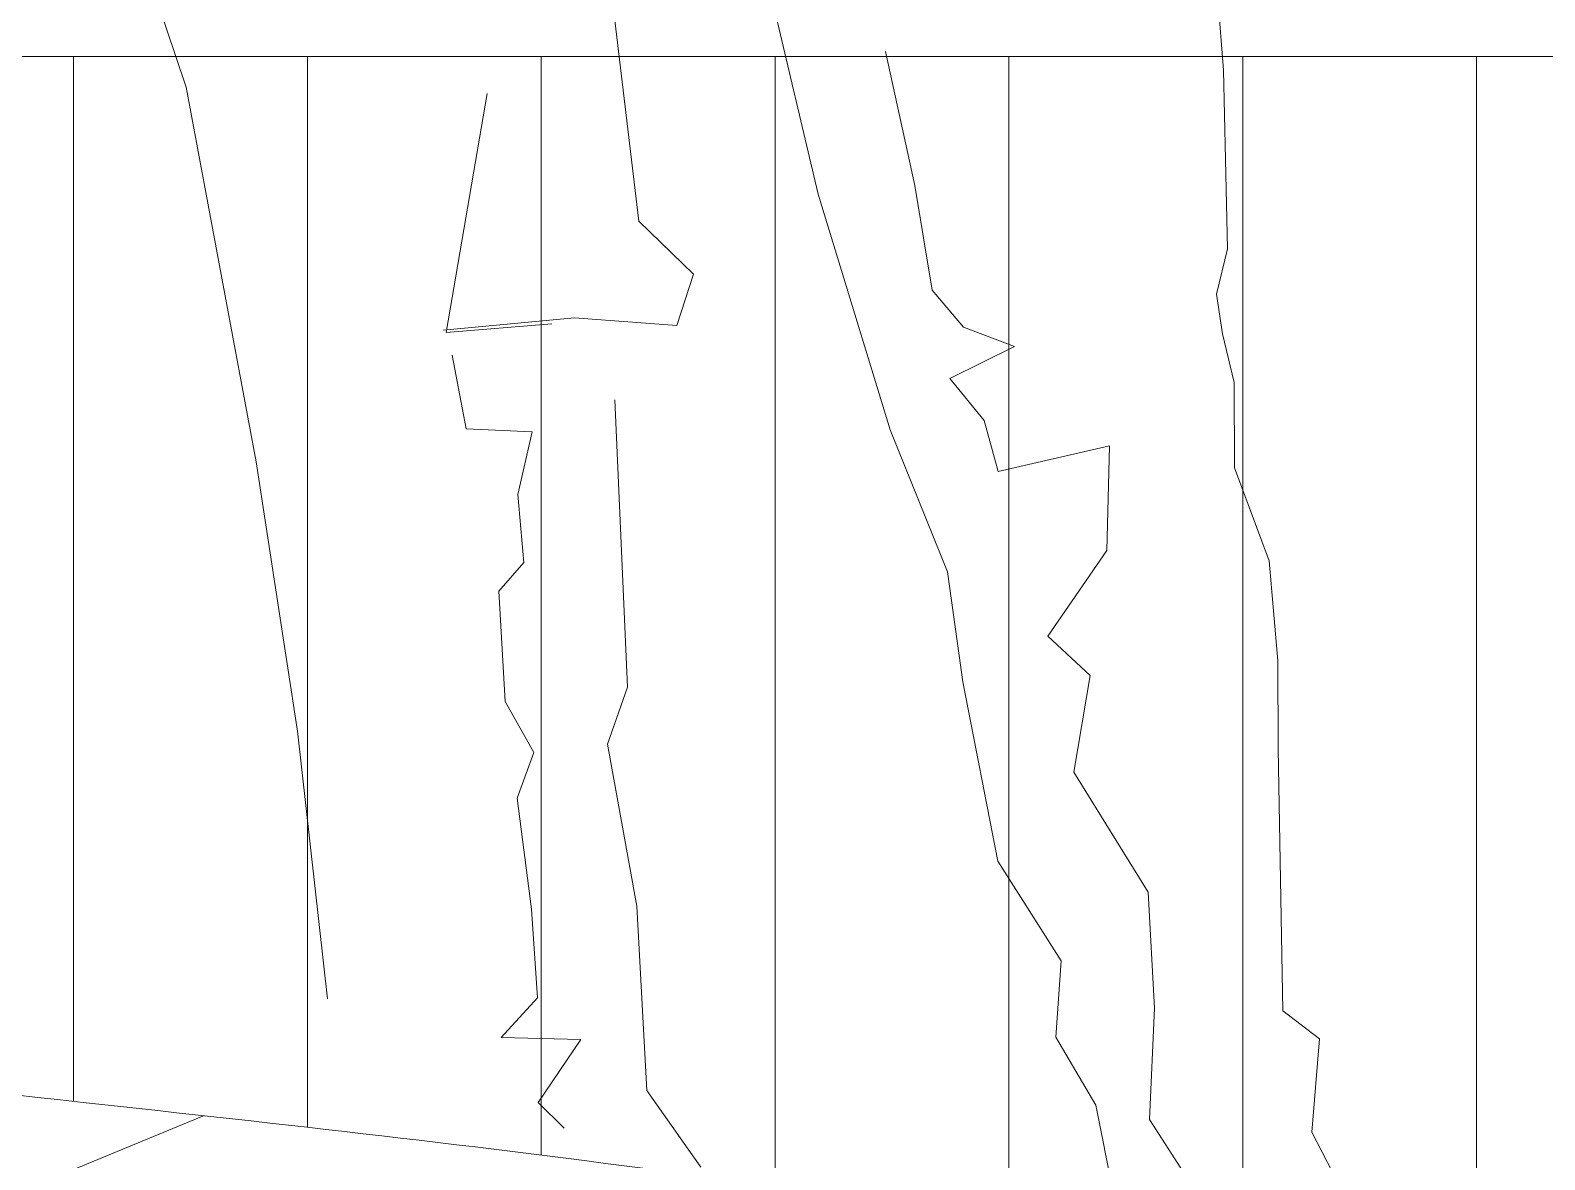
# Model space of a CAD drawing. Header units: metres. Extents: x 0 to 4415, y 1197 to 2590.
# Drawn here: x 1863.9859 to 1864.3777, y 1202.9027 to 1203.1949 of the extents above; entities that cross this region are included whole.
import ezdxf

# ---------------------------------------------------------------- set-up
doc = ezdxf.new("R2010")
doc.units = ezdxf.units.M
for name, color, linetype, lineweight in [('AMENAGEMENT', 7, 'Continuous', 5), ('gris', 251, 'Continuous', 9), ('vue', 7, 'Continuous', 5)]:
    doc.layers.add(name, color=color, linetype=linetype, lineweight=lineweight)

# ---------------------------------------------------------------- blocks, each defined once
blk = doc.blocks.new('08')
for p, q in [((133.22, 354.63), (149.66, 403.9)), ((25.94, 402.27), (16.04, 319.98)), ((-30.34, 326.96), (-14.43, 394.5)), ((-132.93, 388.43), (-135.19, 359.04)), ((-47.78, 363.81), (-55.33, 329.19)), ((-135.19, 359.04), (-136.28, 312.83)), ((55.29, 352.96), (65.87, 291.15)), ((115.05, 257.69), (133.22, 354.63)), ((-55.33, 329.19), (-59.88, 302.12)), ((-48.95, 265.94), (-30.34, 326.96)), ((16.04, 319.98), (1.89, 306.2)), ((-136.28, 312.83), (-133.4, 301.05)), ((1.89, 306.2), (6.23, 292.94)), ((-59.88, 302.12), (-67.92, 292.51)), ((-133.4, 301.05), (-134.93, 290.77)), ((6.23, 292.94), (32.7, 294.9)), ((32.7, 294.9), (66.71, 291.77)), ((-134.93, 290.77), (-137.94, 278.19)), ((-67.92, 292.51), (-81.18, 287.54)), ((65.87, 291.15), (38.58, 293.4)), ((-81.18, 287.54), (-64.42, 279.25)), ((64.37, 285.27), (60.69, 266.18)), ((-64.42, 279.25), (-73.3, 268.38)), ((-137.94, 278.19), (-138.06, 256.13)), ((22.3, 273.74), (18.95, 199.4)), ((-73.3, 268.38), (-76.94, 255.17)), ((-63.85, 229.26), (-48.95, 265.94)), ((60.69, 266.18), (43.68, 265.43)), ((43.68, 265.43), (47.37, 249.24)), ((-105.68, 261.84), (-104.99, 234.74)), ((-76.94, 255.17), (-105.68, 261.84)), ((-138.06, 256.13), (-147.01, 232.03)), ((104.38, 188.02), (115.05, 257.69)), ((47.37, 249.24), (45.8, 231.6)), ((-147.01, 232.03), (-149.25, 206.2)), ((-104.99, 234.74), (-89.78, 212.6)), ((45.8, 231.6), (52.27, 224.22)), ((-67.79, 200.72), (-63.85, 229.26)), ((52.27, 224.22), (50.65, 195.66)), ((-89.78, 212.6), (-100.76, 202.37)), ((-149.25, 206.2), (-149.38, 183.52)), ((-100.76, 202.37), (-96.48, 177.35)), ((-76.86, 154.35), (-67.79, 200.72)), ((18.95, 199.4), (24.12, 184.67)), ((50.65, 195.66), (43.22, 182.47)), ((24.12, 184.67), (16.54, 142.71)), ((96.65, 118.74), (104.38, 188.02)), ((-149.38, 183.52), (-150.59, 115.68)), ((43.22, 182.47), (47.57, 170.68)), ((-96.48, 177.35), (-115.76, 146.37)), ((47.57, 170.68), (43.84, 141.93)), ((-93.18, 128.6), (-76.86, 154.35)), ((-115.76, 146.37), (-117.4, 116.34)), ((16.54, 142.71), (13.97, 95.04)), ((43.84, 141.93), (42.25, 119.04)), ((-91.81, 108.85), (-93.18, 128.6)), ((42.25, 119.04), (51.64, 108.7)), ((-150.59, 115.68), (-160.08, 108.38)), ((-117.4, 116.34), (-116.08, 87.56)), ((-160.08, 108.38), (-158.11, 84.22)), ((-102.2, 91.26), (-91.81, 108.85)), ((51.64, 108.7), (31.06, 108.18)), ((31.06, 108.18), (42.1, 91.95)), ((13.97, 95.04), (0, 75.16)), ((-122.5, -10.92), (-102.2, 91.26)), ((42.1, 91.95), (35.34, 85.26)), ((-116.08, 87.56), (-124.98, 73.74)), ((-158.11, 84.22), (-172.97, 55.52))]:
    blk.add_line(p, q)
blk = doc.blocks.new('FEMME')
blk.add_blockref('08', (39.14, 97.32))

msp = doc.modelspace()

# ---------------------------------------------------------------- linework, layer by layer
at = {"layer": 'gris'}
for p, q in [((1863.99711, 1203.18817), (1863.99711, 1202.91778)), ((1864.05761, 1203.18817), (1864.05761, 1202.91108)), ((1864.11811, 1203.18817), (1864.11811, 1202.90389)), ((1864.17861, 1203.18817), (1864.17861, 1202.89568)), ((1864.23912, 1203.18817), (1864.23912, 1202.88588)), ((1864.29962, 1203.18817), (1864.29962, 1202.87391)), ((1864.36012, 1203.18817), (1864.36012, 1202.85928))]:
    msp.add_line(p, q, dxfattribs=at)
msp.add_lwpolyline([(1863.81561, 1202.82525), (1864.03072, 1202.91409)], dxfattribs=at)
msp.add_spline([(1863.81146, 1202.93817), (1863.99959, 1202.91751), (1864.30672, 1202.87233), (1864.58681, 1202.78817)], degree=3, dxfattribs=at)
at = {"layer": 'vue'}
msp.add_lwpolyline([(1863.79146, 1203.20817), (1864.58681, 1203.20817), (1864.58681, 1203.18817), (1863.79146, 1203.18817)], close=True, dxfattribs=at)

# ---------------------------------------------------------------- block references
at = {"layer": 'AMENAGEMENT', "xscale": -0.001, "yscale": 0.001, "zscale": 0.001, "rotation": 359.999}
msp.add_blockref('FEMME', (1864.19854, 1202.72826), dxfattribs=at)

doc.saveas('drawing.dxf')
